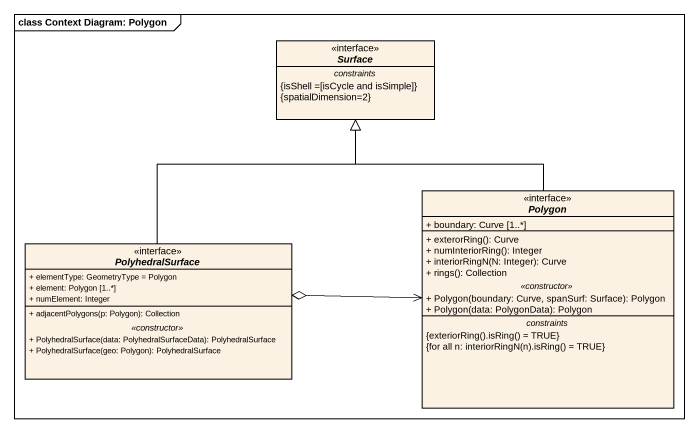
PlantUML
@startuml
mainframe class Context Diagram: Polygon
hide circle
hide empty members
skinparam classAttributeIconSize 0
interface Surface {
  -- constraints --
  {isShell =[isCycle and isSimple]}
  {spatialDimension=2}
}
interface Polygon {
  + boundary: Curve [1..*]
  --
  + exterorRing(): Curve
  + numInteriorRing(): Integer
  + interiorRingN(N: Integer): Curve
  + rings(): Collection
  .. <<constructor>> ..
  + Polygon(boundary: Curve, spanSurf: Surface): Polygon
  + Polygon(data: PolygonData): Polygon
  -- constraints --
  {field} {exteriorRing().isRing() = TRUE}
  {field} {for all n: interiorRingN(n).isRing() = TRUE}
}
interface PolyhedralSurface {
  + elementType: GeometryType = Polygon
  + element: Polygon [1..*]
  + numElement: Integer
  --
  + adjacentPolygons(p: Polygon): Collection
  .. <<constructor>> ..
  + PolyhedralSurface(data: PolyhedralSurfaceData): PolyhedralSurface
  + PolyhedralSurface(geo: Polygon): PolyhedralSurface
}
Polygon -up-|> Surface
Polygon <-left-o PolyhedralSurface
PolyhedralSurface -up-|> Surface
@enduml
